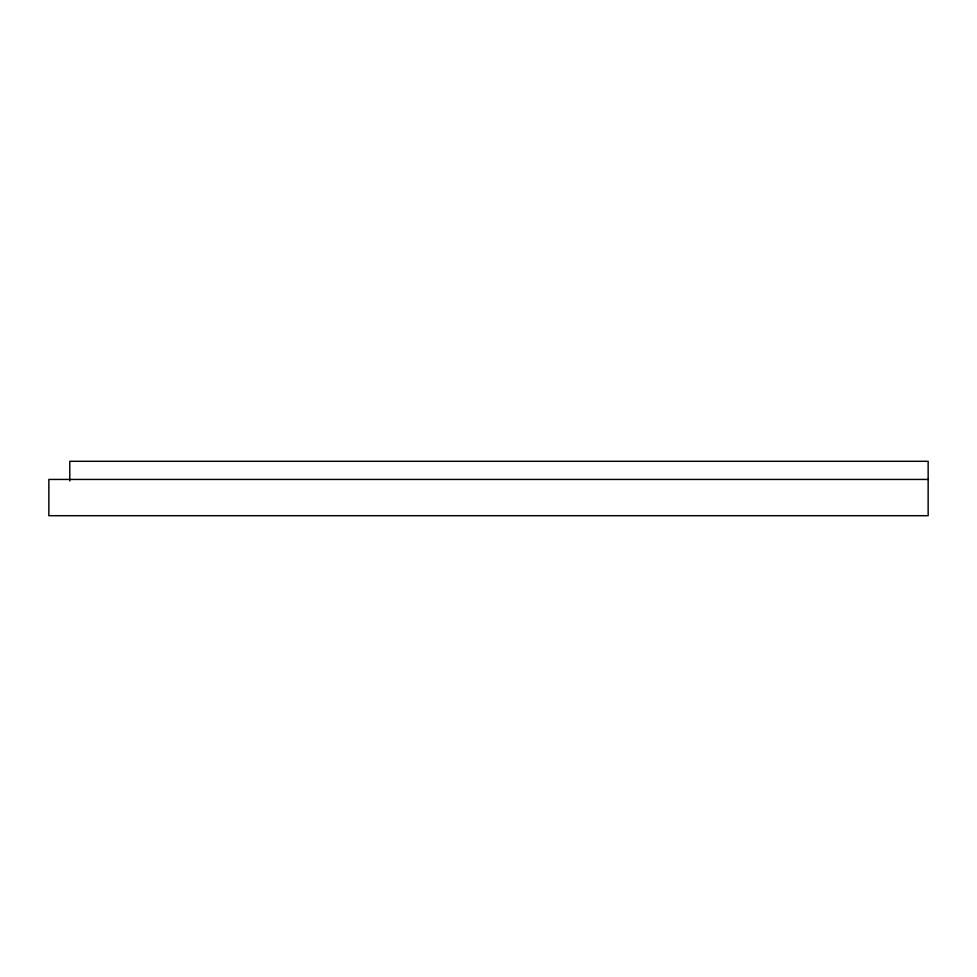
<?xml version="1.0" encoding="UTF-8"?>
<svg xmlns="http://www.w3.org/2000/svg" width="977" height="977" viewBox="0 0 977 977"><rect width="100%" height="100%" fill="white"/><g stroke="black" fill="none" stroke-linecap="round" stroke-linejoin="round"><path stroke-width="1.47" d="M928.15 479.438L48.85 479.438L48.85 515.697L928.15 515.697L928.15 461.303L69.77 461.303L69.77 480.94"/></g></svg>
